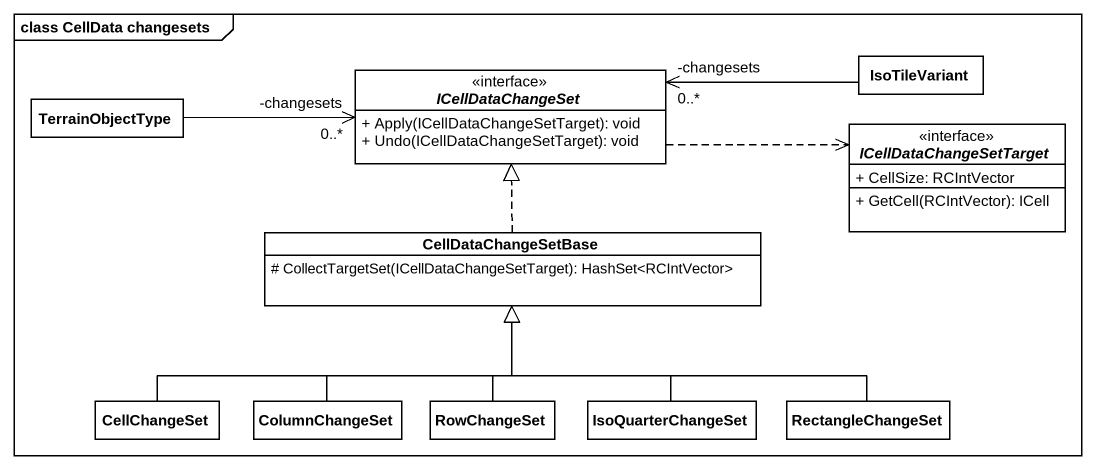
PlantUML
@startuml
mainframe class CellData changesets
hide circle
hide empty members
skinparam classAttributeIconSize 0
class TerrainObjectType
interface ICellDataChangeSet <<interface>> {
  + Apply(ICellDataChangeSetTarget): void
  + Undo(ICellDataChangeSetTarget): void
}
class IsoTileVariant
interface ICellDataChangeSetTarget <<interface>> {
  + CellSize: RCIntVector
  + GetCell(RCIntVector): ICell
}
class CellDataChangeSetBase {
  # CollectTargetSet(ICellDataChangeSetTarget): HashSet<RCIntVector>
}
class CellChangeSet
class ColumnChangeSet
class RowChangeSet
class IsoQuarterChangeSet
class RectangleChangeSet
TerrainObjectType -right-> "-changesets\n0..*" ICellDataChangeSet
ICellDataChangeSet .right.> ICellDataChangeSetTarget
IsoTileVariant -left-> "-changesets\n0..*" ICellDataChangeSet
CellDataChangeSetBase .up.|> ICellDataChangeSet
CellChangeSet -right-|> CellDataChangeSetBase
ColumnChangeSet -up-|> CellDataChangeSetBase
RowChangeSet -up-|> CellDataChangeSetBase
IsoQuarterChangeSet -up-|> CellDataChangeSetBase
RectangleChangeSet -left-|> CellDataChangeSetBase
@enduml
